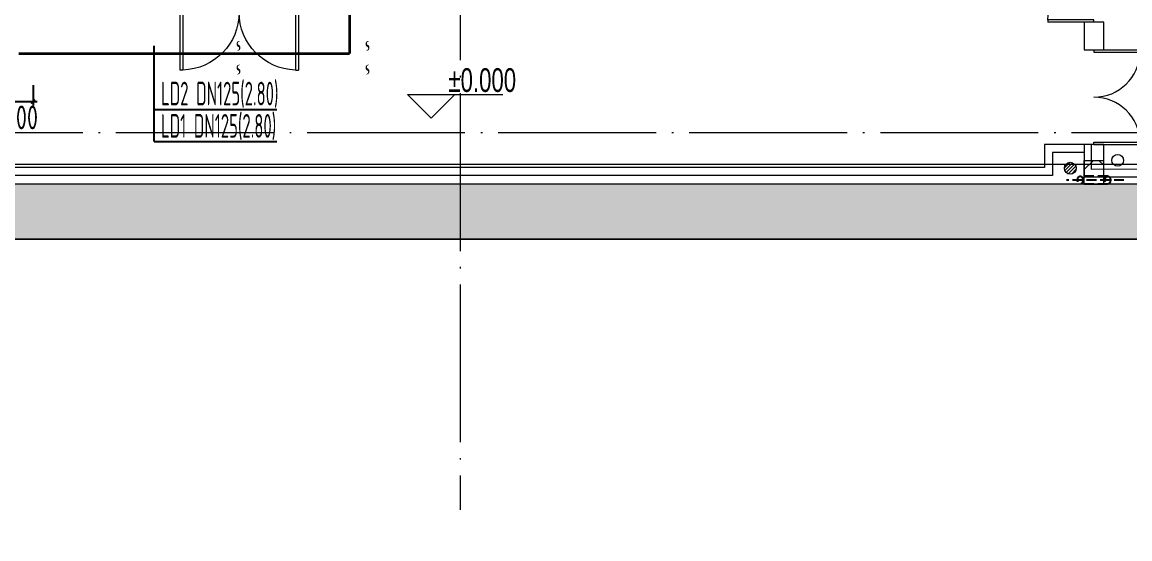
# Model space of a CAD drawing. Extents: x 4 to 13611208, y -605838 to 574722.
# Drawn here: x 13233850 to 13247877, y 179717 to 186260 of the extents above; entities that cross this region are included whole.
import ezdxf
from ezdxf.enums import TextEntityAlignment as Align

# ---------------------------------------------------------------- set-up
doc = ezdxf.new("R2010")
doc.units = 0
doc.header["$LTSCALE"] = 1000
doc.header["$MEASUREMENT"] = 0
doc.linetypes.add('DASH', pattern=[0.35, 0.25, -0.1])
doc.linetypes.add('DOTE', pattern=[2.4200000000000004, 2, -0.2, 0.02, -0.2])
for name, color, linetype in [('PIPE-空冷供水', 122, 'Continuous'), ('SXT-标注', 7, 'Continuous'), ('VRV-管线', 70, 'Continuous')]:
    doc.layers.add(name, color=color, linetype=linetype)
for name, color, linetype, lineweight in [('pipe排水', 8, 'Continuous', 5), ('建筑底图', 8, 'Continuous', 13), ('预埋管', 8, 'Continuous', 5)]:
    doc.layers.add(name, color=color, linetype=linetype, lineweight=lineweight)
doc.styles.add('67', font='gbenor.shx', dxfattribs={"width": 0.7, "bigfont": 'hztxt.shx'})
doc.styles.add('C', font='HZTXT_E', dxfattribs={"width": 0.7, "bigfont": 'HZTXT'})
doc.styles.add('du', font='gbenor.shx', dxfattribs={"width": 0.8, "bigfont": 'hztxt.shx'})
doc.dimstyles.new('67', dxfattribs={"dimscale": 100, "dimtxt": 3, "dimasz": 0.5, "dimexe": 0.5, "dimexo": 2, "dimgap": 0.5, "dimtad": 2, "dimdec": 0, "dimrnd": 5, "dimzin": 0, "dimdsep": 46, "dimtxsty": 'du', "dimblk": 'ARCHTICK', "dimcen": 0, "dimdle": 0.5, "dimclrd": 256, "dimclre": 256, "dimclrt": 256, "dimazin": 0, "dimtfac": 1, "dimtdec": 0, "dimtix": 1, "dimtmove": 2, "dimatfit": 3, "dimfxl": 100, "dimtolj": 1, "dimtzin": 0, "dimlwd": -1, "dimlwe": -1, "dimarcsym": 0})
pattern_1 = [(45, (793255.2557103541, 7.916241884231567e-09), (-176.7766952966369, 176.7766952966369), []), (49.99999999999999, (793255.2557103541, 7.916241884231567e-09), (717.2601826007534, -62.75213498259511), [75, -825]), (355, (793255.2557103541, 7.916241884231567e-09), (-138.751333613, 752.1921337000118), [60, -660]), (100.4514, (793315.0273903534, -5.229339992074529), (578.5093817140216, 689.4395420609536), [63.74019000000001, -701.142112]), (46.18420000000001, (793255.2557103541, 200.0000000079162), (1067.241048625644, -165.5190143290181), [112.5, -1237.5]), (96.6356, (793344.1924553532, 186.2066930079018), (934.6627055487033, 974.1178709004417), [95.610288, -1051.713]), (351.1842, (793255.2557103541, 200.0000000079162), (934.6619451336272, 974.1186009253246), [90, -990]), (21, (793355.2557103541, 150.0000000079162), (596.9070521184617, -402.6188906653388), [75, -825]), (326.0000000000001, (793355.2557103541, 150.0000000079162), (243.3153319215817, 725.150045046853), [60, -660]), (71.4514, (793404.9979433548, 116.4483940079226), (840.22262858149, 322.5304967099524), [63.74019000000001, -701.142112]), (37.50000000000001, (793255.2557103541, 7.916241884231567e-09), (12.15985531729067, 332.8938538313115), [0, -652, 0, -670, 0, -662.5]), (7.499999999999999, (793255.2557103541, 7.916241884231567e-09), (263.0695374421486, 394.4117118823602), [0, -382, 0, -637, 0, -252.5]), (327.5, (793032.2557103541, 7.916241884231567e-09), (533.822436172409, -22.55487173437976), [0, -250, 0, -780, 0, -1035]), (317.5, (792932.2557103541, 7.916241884231567e-09), (583.1861693423863, 100.1049823323177), [0, -325, 0, -518, 0, -735])]

# ---------------------------------------------------------------- blocks, each defined once
blk = doc.blocks.new('地漏')
at = {"layer": 'pipe排水'}
h = blk.add_hatch(dxfattribs=at)
h.set_pattern_fill('ANSI31', color=8, scale=25, style=0)
h.set_pattern_definition([(45, (-444803.9495521076, -349136.3974404513), (-28.0633003783411, 28.0633003783411), [])])
h.paths.add_polyline_path([(100, 0, 1), (-100, 0, 1)])
blk.add_circle((0, 0), 100, dxfattribs=at)
blk = doc.blocks.new('A$C00460B6A')
at = {"layer": '预埋管', "linetype": 'DASH', "lineweight": -3, "ltscale": 0.5}
for p, q in [((729.1189822256565, 50.00143341813236), (-0.006739586591720581, 50.00143030937761)), ((523.463043898344, 100.0014334181324), (174.7439385093749, 100.0014303093776)), ((523.463043898344, 100.0014334181324), (174.7439385093749, 100.0014303093776)), ((523.4630443789065, 0.00143341813236475), (174.7439389880747, 0.001430309377610683))]:
    blk.add_line(p, q, dxfattribs=at)
for centre in [(174.7439387496561, 50.00143030937761), (523.4630441386253, 50.00143341813236)]:
    blk.add_ellipse(centre, major_axis=(-2.429254217184632e-07, 49.99999999906868), ratio=0.6701911663388869, start_param=3.141592653510884, end_param=9.42477796069047, dxfattribs=at)
blk = doc.blocks.new('$DorLib2D$00000002')
for p, q in [((-0.5, -5.684341886080802e-17), (-0.5000000000000007, 0.4875)), ((-0.4750000000000007, 0.4875), (-0.5000000000000007, 0.4875)), ((-0.475, -2.842170943040401e-17), (-0.4750000000000007, 0.4875)), ((0.475, -2.842170943040401e-17), (0.4750000000000007, 0.4875)), ((0.4750000000000007, 0.4875), (0.5000000000000007, 0.4875)), ((0.5, -5.684341886080802e-17), (0.5000000000000007, 0.4875)), ((-0.5, -5.684341886080802e-17), (-0.475, -2.842170943040401e-17)), ((0.5, -5.684341886080802e-17), (0.475, -2.842170943040401e-17))]:
    blk.add_line(p, q)
at = {"lineweight": 13}
for centre, start, end in [((-0.4875, -4.263256414560601e-17), 0, 88.53071641864632), ((0.4875, -4.263256414560601e-17), 91.4692835813537, 180)]:
    blk.add_arc(centre, 0.4875, start, end, dxfattribs=at)
blk = doc.blocks.new('_FZH')
blk.add_lwpolyline([(-0.5, -0.5), (0.5, -0.5), (0.5000000000000001, 0.5), (-0.4999999999999999, 0.5)], close=True)
blk = doc.blocks.new('_ArchTick')
at = {"color": 0, "linetype": 'ByBlock', "const_width": 0.4}
blk.add_lwpolyline([(-0.5, -0.5), (0.5, 0.5)], dxfattribs=at)
blk = doc.blocks.new('*D766')
at = {"layer": 'SXT-标注', "transparency": 16777216}
for p, q in [((13233988.59686141, 185459.5146909273), (13233988.59686141, 185203.2868351647)), ((13233688.59686138, 185359.5146909273), (13233688.59686138, 185203.2868351647)), ((13233688.59686138, 185253.2868351647), (13233638.59686138, 185253.2868351647)), ((13233688.59686138, 185253.2868351647), (13233988.59686141, 185253.2868351647)), ((13233988.59686141, 185253.2868351647), (13234038.59686141, 185253.2868351647))]:
    blk.add_line(p, q, dxfattribs=at)
at = {"layer": 'SXT-标注', "transparency": 16777216, "xscale": 50, "yscale": 50, "zscale": 50}
blk.add_blockref('_ArchTick', (13233688.59686138, 185253.2868351647), dxfattribs=at)
at = {"layer": 'SXT-标注', "transparency": 16777216, "xscale": 50, "yscale": 50, "zscale": 50, "rotation": 180}
blk.add_blockref('_ArchTick', (13233988.59686141, 185253.2868351647), dxfattribs=at)
at = {"layer": 'SXT-标注', "transparency": 16777216, "insert": (13233838.5968614, 185053.2868351647), "char_height": 300, "attachment_point": 5, "style": 'du'}
blk.add_mtext('\\A1;300', dxfattribs=at)
blk = doc.blocks.new('水管断线(粗)')
at = {"linetype": 'Continuous'}
for points in [[(-58.68946283473633, 18.76014345767908, 3.5, 24.5, 0.8277024699546955), (-2.328306436538696e-10, 2.328306436538696e-10, 24.5, 24.5, 0)], [(58.68946283496916, -18.76014345791191, 3.5, 24.5, 0.827702469946154), (-2.328306436538696e-10, 2.328306436538696e-10, 24.5, 24.5, 0)]]:
    blk.add_lwpolyline(points, format="xyseb", dxfattribs=at)

msp = doc.modelspace()

# ---------------------------------------------------------------- hatches: boundary and pattern name
at = {"layer": '建筑底图'}
h = msp.add_hatch(dxfattribs=at)
h.set_pattern_fill('ANSI37', color=8, scale=300, style=0)
h.set_pattern_definition([(45, (0, 0), (-336.7596045400932, 336.7596045400933), []), (135, (0, 0), (-336.7596045400933, -336.7596045400932), [])])
h.paths.add_polyline_path([(13247547.36620595, 184509.5136057007), (13247297.36620595, 184509.5136057007), (13247297.36620595, 184209.5136065538), (13247547.36620595, 184209.5136065538)])
h = msp.add_hatch(dxfattribs=at)
h.set_pattern_fill('钢筋混凝土', color=8, scale=100, style=0)
h.set_pattern_definition(pattern_1)
h.paths.add_polyline_path([(13207597.36620497, 183509.5136078843), (13237197.36620502, 183509.5136078843), (13237197.36620502, 184209.5136078843), (13206897.36620497, 184209.5136078843), (13206897.36620497, 182659.5136078843), (13170947.36620497, 182659.5136078843), (13170947.36620497, 181959.5136078843), (13207597.36620497, 181959.5136078843)])
h = msp.add_hatch(dxfattribs=at)
h.set_pattern_fill('钢筋混凝土', color=8, scale=100, style=0)
h.set_pattern_definition(pattern_1)
h.paths.add_polyline_path([(13271047.36620498, 184209.5136078843), (13237197.36620502, 184209.5136078843), (13237197.36620502, 183509.5136078843), (13271047.36620498, 183509.5136078843)])

# ---------------------------------------------------------------- linework, layer by layer
at = {"layer": 'SXT-标注'}
for p, q in [((13235521.3447599, 184750.0147876717, 2800.000000000003), (13235521.3447599, 185959.5146909273, 2800)), ((13235521.3447599, 185153.1814220902, 2800.000000000003), (13237076.72981443, 185153.1814220902, 2800.000000000003)), ((13235521.3447599, 184750.0147876717, 2800.000000000003), (13237076.72981443, 184750.0147876717, 2800.000000000003))]:
    msp.add_line(p, q, dxfattribs=at)
at = {"layer": 'VRV-管线', "linetype": 'Continuous', "const_width": 35}
for points in [[(13237997.36620409, 185859.5136328155), (13237997.36620409, 206559.5143241153)], [(13233806.09686138, 185859.5136328399), (13237997.36620407, 185859.5136328399)]]:
    msp.add_lwpolyline(points, dxfattribs=at)
at = {"layer": '建筑底图', "color": 8, "linetype": 'DOTE'}
for p, q in [((13239397.36620497, 209559.5146856282), (13239397.36620497, 180083.0282935039)), ((13474197.36620497, 184859.5146856282), (13119297.36620772, 184859.5146856282))]:
    msp.add_line(p, q, dxfattribs=at)
at = {"layer": '建筑底图'}
for p, q in [((13239030.00426997, 185043.056027323), (13238730.00426997, 185343.056027323)), ((13238730.00426997, 185343.056027323), (13239936.04270278, 185343.056027323)), ((13239030.00426997, 185043.056027323), (13239330.00426997, 185343.056027323))]:
    msp.add_line(p, q, dxfattribs=at)
at = {"layer": '建筑底图', "color": 8}
for p, q in [((13247385.75571156, 184709.513607925), (13246797.36620559, 184709.513607925)), ((13246797.36620559, 184709.513607925), (13246797.36620559, 184419.5122841876)), ((13247297.36620559, 184609.513607925), (13246897.36620559, 184609.513607925)), ((13246897.36620559, 184609.513607925), (13246897.36620559, 184319.5122841876)), ((13247297.36620559, 184609.513607925), (13247297.36620559, 184295.6037723333)), ((13247385.75571156, 184709.513607925), (13247385.75571156, 184395.677784106)), ((13247297.36620595, 184209.5136065538), (13247297.36620633, 184509.5136061814)), ((13247547.36620595, 184209.5136065538), (13247547.3662066, 184509.5136061814)), ((13246797.36620559, 184419.5122841876), (13233047.36620442, 184419.5122841876)), ((13246897.36620559, 184319.5122841876), (13233047.36620442, 184319.5122841876)), ((13283447.36620579, 184327.4996954195), (13247297.36620559, 184295.6037723333)), ((13283547.36620579, 184427.589560162), (13247385.75571156, 184395.677784106)), ((13310897.36622271, 184209.5136078843), (13206897.36620497, 184209.5136078843)), ((13247297.36620595, 184209.5136065538), (13247547.36620595, 184209.5136065538)), ((13311597.36622271, 183509.5136078843), (13207597.36620497, 183509.5136078843))]:
    msp.add_line(p, q, dxfattribs=at)
for points in [[(13189447.36620533, 182909.5136078843), (13206647.36620497, 182909.5136078843), (13206647.36620497, 184459.5129460172), (13274397.36620496, 184459.5129460172)], [(13168947.36620497, 181959.5136078843), (13207597.36620497, 181959.5136078843), (13207597.36620497, 183509.5136078843), (13311597.36622271, 183509.5136078843), (13311597.36622271, 184159.5155477665), (13438197.36620497, 184159.5155477665), (13438197.36620731, 183959.5170308359), (13443697.36620498, 183959.5170308359), (13443697.36620498, 171509.5140157907), (13434296.97019093, 171509.514015788), (13434296.97019093, 165209.5140158274), (13477297.36621002, 165209.5140158488)]]:
    msp.add_lwpolyline(points, dxfattribs=at)
msp.add_circle((13247722.36620616, 184509.5136078843), 74.99999999998633, dxfattribs=at)

# ---------------------------------------------------------------- block references
at = {"layer": 'PIPE-空冷供水', "linetype": 'Continuous', "rotation": 90}
for p in [(13236589.01831883, 185959.5146909273, 2800), (13238223.04289725, 185959.5146909273, 2800), (13236589.01831883, 185659.5146909273, 2800), (13238223.04289725, 185659.5146909273, 2800)]:
    msp.add_blockref('水管断线(粗)', p, dxfattribs=at)
at = {"layer": '建筑底图', "color": 8, "xscale": -1200, "zscale": -1200, "rotation": 90}
for p, yscale in [((13247422.36620595, 186859.514684094), 1200), ((13247422.36620595, 185309.5136065476), -1200)]:
    msp.add_blockref('$DorLib2D$00000002', p, dxfattribs=dict(at, yscale=yscale))
at = {"layer": '建筑底图', "color": 8}
for name, p, xscale, yscale, zscale in [('$DorLib2D$00000002', (13236597.38769847, 186384.5146856196), 1500, -1500, 1500), ('_FZH', (13247422.36620506, 186084.5141468336), 249.9999981112778, 350.0010771822417, 350.0010771822417), ('_FZH', (13247422.36620573, 184609.5136061263), 250.0000005494803, 200.0000008512288, 200.0000008512288)]:
    msp.add_blockref(name, p, dxfattribs=dict(at, xscale=xscale, yscale=yscale, zscale=zscale))
at = {"layer": '建筑底图', "ltscale": 3.5, "xscale": 0.7499999999999998, "yscale": 0.7499999999999998, "zscale": 0.7499999999999998}
msp.add_blockref('地漏', (13247122.36620559, 184409.5122841927), dxfattribs=at)
at = {"layer": '建筑底图'}
msp.add_blockref('A$C00460B6A', (13247073.26271426, 184209.5121746901), dxfattribs=at)

# ---------------------------------------------------------------- texts
at = {"layer": 'SXT-标注', "style": '67', "width": 0.6}
for s, p in [('LD2 DN125(2.80) ', (13236401.17055376, 185355.1329869847)), ('LD1 DN125(2.80) ', (13236386.45041461, 184945.7801579089))]:
    msp.add_text(s, height=300, dxfattribs=at).set_placement(p, align=Align.MIDDLE_CENTER)
at = {"layer": '建筑底图', "color": 8, "style": 'C', "width": 0.7}
msp.add_text('%%P0.000', height=300, dxfattribs=at).set_placement((13239247.74904602, 185376.0237679454))

# ---------------------------------------------------------------- dimensions: what is measured, and where the dimension line sits
at = {"layer": 'SXT-标注'}
dim = msp.add_linear_dim(base=(13233988.59686141, 185253.2868351647), p1=(13233688.59686138, 185559.5146909273), p2=(13233988.59686141, 185659.5146909273, 2800), dimstyle='67', dxfattribs=at)
dim.commit()
dim.dimension.update_dxf_attribs({"geometry": '*D766', "text_midpoint": (13233838.5968614, 185053.2868351647)})

doc.saveas('drawing.dxf')
